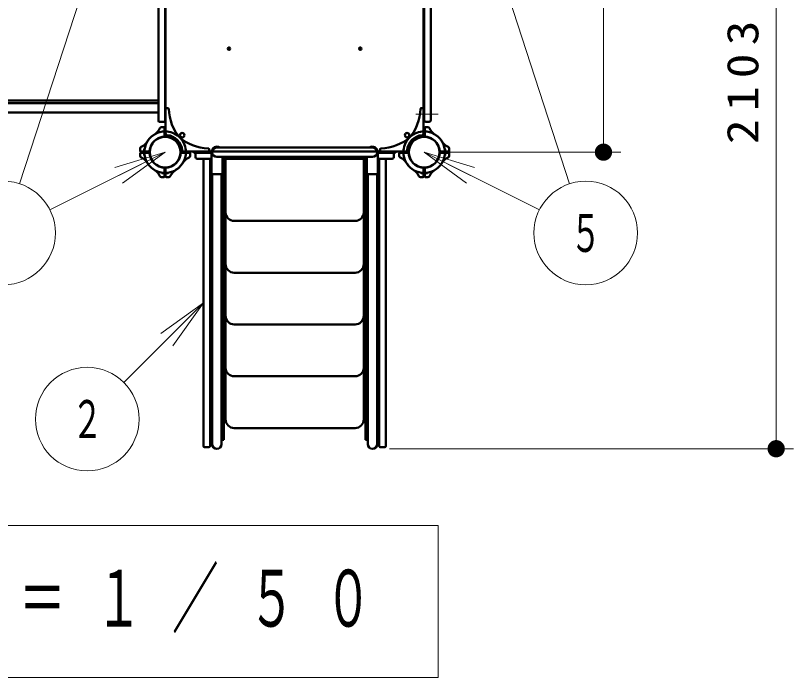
# Model space of a CAD drawing. Units: millimetres on the paper, scale 1:50. Extents: x -385 to 0, y 0 to 267.
# Drawn here: x -310.12 to -265.08, y 172.72 to 211.05 of the extents above; entities that cross this region are included whole.
import ezdxf
from ezdxf.enums import TextEntityAlignment as Align

# ---------------------------------------------------------------- set-up
doc = ezdxf.new("R2010")
doc.units = ezdxf.units.MM
doc.linetypes.add('USER2', pattern=[6, 3, -1, 1, -1])
doc.layers.add('LY_1', color=140, linetype='Continuous', lineweight=50)
doc.styles.add('ＭＳ ゴシック', font='')
doc.styles.get('ＭＳ ゴシック').set_extended_font_data('MS Gothic')

# ---------------------------------------------------------------- blocks, each defined once
blk = doc.blocks.new('filled_dot')
at = {"color": 0, "linetype": 'Continuous', "lineweight": -2, "const_width": 1.25}
blk.add_lwpolyline([(-0.625, 0, 1), (0.625, 0, 1)], format="xyb", close=True, dxfattribs=at)

msp = doc.modelspace()

# ---------------------------------------------------------------- linework, layer by layer
at = {"layer": 'LY_1', "color": 7, "lineweight": 13}
for p, q in [((-266.081, 228.03), (-266.081, 185.963)), ((-301.461, 227.139), (-309.884, 201.312)), ((-286.461, 227.139), (-278.038, 201.312)), ((-276.081, 227.139), (-276.081, 203.139)), ((-301.461, 203.139), (-308.131, 199.802)), ((-304.368, 202.244), (-301.461, 203.139)), ((-301.461, 203.139), (-304.144, 201.797)), ((-301.461, 203.139), (-303.92, 201.35)), ((-284.002, 201.35), (-286.461, 203.139)), ((-286.461, 203.139), (-283.554, 202.244)), ((-286.461, 203.139), (-283.778, 201.797)), ((-286.461, 203.139), (-279.791, 199.802)), ((-285.461, 203.139), (-275.081, 203.139)), ((-299.241, 194.407), (-303.849, 189.799)), ((-301.716, 192.639), (-299.241, 194.407)), ((-299.241, 194.407), (-301.362, 192.286)), ((-299.241, 194.407), (-301.009, 191.932)), ((-288.461, 185.963), (-265.081, 185.963)), ((-285.658, 181.515), (-333.458, 181.515)), ((-285.658, 172.715), (-285.658, 181.515)), ((-333.458, 172.715), (-285.658, 172.715))]:
    msp.add_line(p, q, dxfattribs=at)
at = {"layer": 'LY_1'}
for p, q in [((-301.841, 204.949), (-301.841, 225.329)), ((-301.461, 204.949), (-301.461, 225.329)), ((-286.461, 204.989), (-286.461, 225.289)), ((-286.081, 204.989), (-286.081, 225.289)), ((-301.431, 215.139), (-301.431, 204.232)), ((-286.491, 215.139), (-286.491, 204.232)), ((-352.42, 205.979), (-301.841, 205.979)), ((-351.62, 206.127), (-301.841, 206.127)), ((-352.42, 205.435), (-301.841, 205.435)), ((-301.431, 204.077), (-301.431, 205.648)), ((-301.389, 205.688), (-301.284, 205.683)), ((-286.533, 205.688), (-286.638, 205.683)), ((-286.491, 204.077), (-286.491, 205.648)), ((-301.781, 204.889), (-301.521, 204.889)), ((-301.532, 204.588), (-301.678, 204.583)), ((-301.491, 204.077), (-301.491, 204.548)), ((-286.431, 204.077), (-286.431, 204.548)), ((-286.39, 204.588), (-286.244, 204.583)), ((-286.181, 204.889), (-286.361, 204.889)), ((-302.91, 203.211), (-302.905, 203.356)), ((-302.398, 203.169), (-302.87, 203.169)), ((-302.644, 203.339), (-302.647, 203.339)), ((-300.524, 203.169), (-298.952, 203.169)), ((-293.961, 203.169), (-300.369, 203.169)), ((-299.801, 203.107), (-299.801, 203.171)), ((-298.731, 203.171), (-299.801, 203.171)), ((-298.912, 203.212), (-298.918, 203.316)), ((-293.961, 203.411), (-298.461, 203.411)), ((-293.961, 203.411), (-289.461, 203.411)), ((-293.961, 203.169), (-287.553, 203.169)), ((-289.191, 203.171), (-288.121, 203.171)), ((-289.01, 203.212), (-289.004, 203.316)), ((-287.398, 203.169), (-288.97, 203.169)), ((-288.121, 203.107), (-288.121, 203.171)), ((-285.524, 203.169), (-285.052, 203.169)), ((-285.278, 203.339), (-285.275, 203.339)), ((-285.012, 203.211), (-285.018, 203.356)), ((-302.91, 203.068), (-302.904, 202.911)), ((-302.398, 203.109), (-302.87, 203.109)), ((-302.644, 202.939), (-302.647, 202.939)), ((-300.524, 203.109), (-300.052, 203.109)), ((-300.012, 203.068), (-300.018, 202.923)), ((-298.731, 203.107), (-299.801, 203.107)), ((-299.711, 202.859), (-299.711, 203.039)), ((-299.611, 202.759), (-298.781, 202.759)), ((-299.241, 186.114), (-299.241, 202.699)), ((-298.861, 186.114), (-298.861, 202.759)), ((-298.861, 186.479), (-298.861, 202.759)), ((-298.781, 201.867), (-298.781, 203.107)), ((-293.961, 202.867), (-298.461, 202.867)), ((-298.141, 201.867), (-298.141, 202.867)), ((-298.141, 202.759), (-293.961, 202.759)), ((-298.061, 186.479), (-298.061, 202.759)), ((-297.961, 187.659), (-297.961, 202.759)), ((-293.961, 202.867), (-289.461, 202.867)), ((-289.781, 202.759), (-293.961, 202.759)), ((-289.961, 187.659), (-289.961, 202.759)), ((-289.861, 186.479), (-289.861, 202.759)), ((-289.781, 201.867), (-289.781, 202.867)), ((-289.191, 203.107), (-288.121, 203.107)), ((-289.141, 201.867), (-289.141, 203.107)), ((-288.311, 202.759), (-289.141, 202.759)), ((-289.061, 186.479), (-289.061, 202.759)), ((-289.061, 186.114), (-289.061, 202.759)), ((-288.681, 186.114), (-288.681, 202.699)), ((-288.211, 202.859), (-288.211, 203.039)), ((-287.91, 203.068), (-287.905, 202.923)), ((-287.398, 203.109), (-287.87, 203.109)), ((-285.524, 203.109), (-285.052, 203.109)), ((-285.278, 202.939), (-285.275, 202.939)), ((-285.012, 203.068), (-285.018, 202.911)), ((-301.661, 201.956), (-301.661, 201.953)), ((-301.491, 202.202), (-301.491, 201.731)), ((-301.431, 202.202), (-301.431, 201.731)), ((-301.261, 201.956), (-301.261, 201.953)), ((-298.141, 201.867), (-298.781, 201.867)), ((-298.733, 186.235), (-298.733, 201.867)), ((-298.189, 186.235), (-298.189, 201.867)), ((-289.781, 201.867), (-289.141, 201.867)), ((-289.733, 186.235), (-289.733, 201.867)), ((-289.189, 186.235), (-289.189, 201.867)), ((-286.661, 201.956), (-286.661, 201.953)), ((-286.491, 202.202), (-286.491, 201.731)), ((-286.431, 202.202), (-286.431, 201.731)), ((-286.261, 201.956), (-286.261, 201.953)), ((-301.532, 201.691), (-301.69, 201.696)), ((-301.39, 201.691), (-301.244, 201.696)), ((-286.532, 201.691), (-286.678, 201.696)), ((-286.39, 201.691), (-286.232, 201.696)), ((-293.961, 199.159), (-297.461, 199.159)), ((-293.961, 199.159), (-290.461, 199.159)), ((-293.961, 196.159), (-297.461, 196.159)), ((-293.961, 196.159), (-290.461, 196.159)), ((-293.961, 193.159), (-297.461, 193.159)), ((-293.961, 193.159), (-290.461, 193.159)), ((-293.961, 190.159), (-297.461, 190.159)), ((-293.961, 190.159), (-290.461, 190.159)), ((-293.961, 187.159), (-297.461, 187.159)), ((-293.961, 187.159), (-290.461, 187.159)), ((-298.733, 186.479), (-298.861, 186.479)), ((-298.061, 186.479), (-298.189, 186.479)), ((-289.861, 186.479), (-289.733, 186.479)), ((-289.189, 186.479), (-289.061, 186.479)), ((-298.921, 186.054), (-299.181, 186.054)), ((-289.001, 186.054), (-288.741, 186.054))]:
    msp.add_line(p, q, dxfattribs=at)
at = {"layer": 'LY_1', "color": 7, "linetype": 'USER2', "lineweight": 13}
for p, q in [((-286.948, 205.339), (-285.646, 205.339)), ((-286.063, 204.289), (-286.859, 204.289)), ((-286.063, 201.989), (-286.859, 201.989))]:
    msp.add_line(p, q, dxfattribs=at)
at = {"layer": 'LY_1'}
for centre, radius in [((-297.761, 209.139), 0.075), ((-290.161, 209.139), 0.075), ((-301.461, 203.139), 0.891), ((-300.471, 204.129), 0.13), ((-287.451, 204.129), 0.13), ((-286.461, 203.139), 0.891)]:
    msp.add_circle(centre, radius, dxfattribs=at)
at = {"layer": 'LY_1', "color": 7, "lineweight": 13}
for centre in [(-310.814, 198.46), (-277.108, 198.46), (-305.97, 187.678)]:
    msp.add_circle(centre, 3, dxfattribs=at)
at = {"layer": 'LY_1'}
for centre, radius, start, end in [((-301.391, 205.648), 0.04, 87, 180), ((-301.286, 205.643), 0.04, 1.0841, 87), ((-298.647, 205.693), 2.6, 181.0841, 222.2172), ((-289.275, 205.693), 2.6, 317.7828, 358.9158), ((-286.636, 205.643), 0.04, 93, 178.9159), ((-286.531, 205.648), 0.04, 0, 93), ((-301.781, 204.949), 0.06, 180, 270), ((-301.521, 204.949), 0.06, 270, 0), ((-286.361, 204.989), 0.1, 180, 270), ((-286.181, 204.989), 0.1, 270, 0), ((-302.65, 204.99), 1, 302.7272, 332.5412), ((-301.674, 204.483), 0.1, 92, 152.5412), ((-301.531, 204.548), 0.04, 0, 92), ((-286.391, 204.548), 0.04, 88, 180), ((-286.248, 204.483), 0.1, 27.4588, 88), ((-285.272, 204.99), 1, 207.4588, 237.2728), ((-301.461, 203.139), 1.2, 122.7272, 180), ((-301.461, 203.139), 1.2, 90, 147.2728), ((-301.461, 203.139), 0.9, 94.2707, 180), ((-301.461, 203.139), 0.9, 90, 175.7293), ((-301.531, 204.077), 0.04, 274.2707, 0), ((-301.461, 203.139), 1.2, 47.7828, 90), ((-301.461, 203.139), 0.9, 4.2707, 90), ((-301.331, 204.232), 0.1, 180, 263.2128), ((-301.391, 204.077), 0.04, 180, 265.7293), ((-301.461, 203.139), 0.9, 0, 85.7293), ((-301.461, 203.139), 1, 6.7872, 83.2128), ((-286.461, 203.139), 1, 96.7872, 173.2128), ((-286.461, 203.139), 0.9, 94.2707, 180), ((-286.461, 203.139), 0.9, 90, 175.7293), ((-286.461, 203.139), 1.2, 90, 132.2172), ((-286.591, 204.232), 0.1, 276.7872, 0), ((-286.531, 204.077), 0.04, 274.2707, 0), ((-286.461, 203.139), 1.2, 32.7272, 90), ((-286.461, 203.139), 0.9, 4.2707, 90), ((-286.391, 204.077), 0.04, 180, 265.7293), ((-286.461, 203.139), 0.9, 0, 85.7293), ((-286.461, 203.139), 1.2, 0, 57.2728), ((-303.312, 204.329), 1, 297.4588, 327.2728), ((-298.908, 205.954), 2.6, 227.7828, 268.9158), ((-301.461, 203.139), 1.2, 0, 42.2172), ((-289.014, 205.954), 2.6, 271.0842, 312.2172), ((-286.461, 203.139), 1.2, 137.7828, 180), ((-284.61, 204.329), 1, 212.7272, 242.5412), ((-302.87, 203.209), 0.04, 178, 270), ((-302.805, 203.353), 0.1, 117.4588, 178), ((-302.805, 203.353), 0.1, 117.4588, 178), ((-301.461, 203.139), 1.22, 171.3731, 180), ((-301.461, 203.139), 1.22, 180, 188.6269), ((-302.647, 203.319), 0.02, 90, 171.3731), ((-301.461, 203.139), 1.2, 180, 237.2728), ((-302.398, 203.209), 0.04, 270, 355.7293), ((-301.461, 203.139), 0.9, 180, 265.7293), ((-301.461, 203.139), 0.9, 274.2707, 0), ((-301.461, 203.139), 1.2, 302.7272, 0), ((-300.524, 203.209), 0.04, 184.2707, 270), ((-300.369, 203.269), 0.1, 186.7872, 270), ((-298.958, 203.314), 0.04, 3, 88.9159), ((-298.952, 203.209), 0.04, 270, 3), ((-298.461, 203.139), 0.32, 58.2117, 174.2608), ((-298.461, 203.139), 0.272, 90, 270), ((-289.461, 203.139), 0.32, 5.7392, 121.7883), ((-289.461, 203.139), 0.272, 270, 90), ((-288.97, 203.209), 0.04, 177, 270), ((-288.964, 203.314), 0.04, 91.0841, 177), ((-286.461, 203.139), 1.2, 180, 237.2728), ((-287.553, 203.269), 0.1, 270, 353.2128), ((-287.398, 203.209), 0.04, 270, 355.7293), ((-286.461, 203.139), 0.9, 180, 265.7293), ((-286.461, 203.139), 0.9, 274.2707, 0), ((-286.461, 203.139), 1.2, 302.7272, 0), ((-285.524, 203.209), 0.04, 184.2707, 270), ((-285.275, 203.319), 0.02, 8.6269, 90), ((-286.461, 203.139), 1.22, 0, 8.6269), ((-286.461, 203.139), 1.22, 351.3731, 0), ((-285.117, 203.353), 0.1, 2, 62.5412), ((-285.117, 203.353), 0.1, 2, 62.5412), ((-285.052, 203.209), 0.04, 270, 2), ((-302.87, 203.069), 0.04, 90, 182), ((-302.805, 202.926), 0.1, 182, 242.5412), ((-303.312, 201.95), 1, 32.7272, 62.5412), ((-302.647, 202.959), 0.02, 188.6269, 270), ((-302.398, 203.069), 0.04, 4.2707, 90), ((-301.461, 203.139), 0.9, 184.2707, 270), ((-301.461, 203.139), 0.9, 270, 355.7293), ((-300.524, 203.069), 0.04, 90, 175.7293), ((-299.61, 201.95), 1, 117.4588, 147.2728), ((-300.117, 202.926), 0.1, 297.4588, 358), ((-300.052, 203.069), 0.04, 358, 90), ((-299.611, 203.039), 0.1, 137.1564, 180), ((-299.611, 202.859), 0.1, 180, 270), ((-288.311, 202.859), 0.1, 270, 0), ((-288.311, 203.039), 0.1, 0, 42.8436), ((-287.87, 203.069), 0.04, 90, 182), ((-287.805, 202.926), 0.1, 182, 242.5412), ((-288.312, 201.95), 1, 32.7272, 62.5412), ((-287.398, 203.069), 0.04, 4.2707, 90), ((-286.461, 203.139), 0.9, 184.2707, 270), ((-286.461, 203.139), 0.9, 270, 355.7293), ((-285.524, 203.069), 0.04, 90, 175.7293), ((-284.61, 201.95), 1, 117.4588, 147.2728), ((-285.275, 202.959), 0.02, 270, 351.3731), ((-285.117, 202.926), 0.1, 297.4588, 358), ((-285.052, 203.069), 0.04, 358, 90), ((-301.461, 203.139), 1.2, 212.7272, 270), ((-301.531, 202.202), 0.04, 0, 85.7293), ((-301.461, 203.139), 1.2, 270, 327.2728), ((-301.391, 202.202), 0.04, 94.2707, 180), ((-286.461, 203.139), 1.2, 212.7272, 270), ((-286.531, 202.202), 0.04, 0, 85.7293), ((-286.461, 203.139), 1.2, 270, 327.2728), ((-286.391, 202.202), 0.04, 94.2707, 180), ((-302.65, 201.289), 1, 27.4588, 57.2728), ((-301.641, 201.953), 0.02, 180, 261.3731), ((-301.461, 203.139), 1.22, 261.3731, 270), ((-301.461, 203.139), 1.22, 270, 278.6269), ((-301.281, 201.953), 0.02, 278.6269, 0), ((-300.272, 201.289), 1, 122.7272, 152.5412), ((-287.65, 201.289), 1, 27.4588, 57.2728), ((-286.641, 201.953), 0.02, 180, 261.3731), ((-286.461, 203.139), 1.22, 261.3731, 270), ((-286.461, 203.139), 1.22, 270, 278.6269), ((-286.281, 201.953), 0.02, 278.6269, 0), ((-285.272, 201.289), 1, 122.7272, 152.5412), ((-301.674, 201.796), 0.1, 207.4588, 268), ((-301.531, 201.731), 0.04, 268, 0), ((-301.391, 201.731), 0.04, 180, 272), ((-301.248, 201.796), 0.1, 272, 332.5412), ((-301.248, 201.796), 0.1, 272, 332.5412), ((-286.674, 201.796), 0.1, 207.4588, 268), ((-286.674, 201.796), 0.1, 207.4588, 268), ((-286.531, 201.731), 0.04, 268, 0), ((-286.391, 201.731), 0.04, 180, 272), ((-286.248, 201.796), 0.1, 272, 332.5412), ((-297.461, 199.659), 0.5, 180, 270), ((-290.461, 199.659), 0.5, 270, 0), ((-297.461, 196.659), 0.5, 180, 270), ((-290.461, 196.659), 0.5, 270, 0), ((-297.461, 193.659), 0.5, 180, 270), ((-290.461, 193.659), 0.5, 270, 0), ((-297.461, 190.659), 0.5, 180, 270), ((-290.461, 190.659), 0.5, 270, 0), ((-297.461, 187.659), 0.5, 180, 270), ((-290.461, 187.659), 0.5, 270, 0), ((-299.181, 186.114), 0.06, 180, 270), ((-298.921, 186.114), 0.06, 270, 0), ((-298.461, 186.235), 0.272, 180, 0), ((-289.461, 186.235), 0.272, 180, 0), ((-289.001, 186.114), 0.06, 180, 270), ((-288.741, 186.114), 0.06, 270, 0)]:
    msp.add_arc(centre, radius, start, end, dxfattribs=at)

# ---------------------------------------------------------------- block references
at = {"layer": 'LY_1', "color": 7, "lineweight": 13, "xscale": 0.4, "yscale": 0.4, "rotation": 90}
for p in [(-276.081, 203.139), (-266.081, 185.963)]:
    msp.add_blockref('filled_dot', p, dxfattribs=at)

# ---------------------------------------------------------------- texts
at = {"layer": 'LY_1', "color": 7, "style": 'ＭＳ ゴシック', "width": 0.6}
for s, p in [('５', (-277.108, 198.46)), ('２', (-305.97, 187.678))]:
    msp.add_text(s, height=2.199, dxfattribs=at).set_placement(p, align=Align.MIDDLE_CENTER)
at = {"layer": 'LY_1', "color": 7, "insert": (-267.081, 207.42), "char_height": 1.833, "attachment_point": 8, "rotation": 90, "style": 'ＭＳ ゴシック'}
msp.add_mtext('\\T1.33;\\W1.15;2103', dxfattribs=at)
at = {"layer": 'LY_1', "color": 7, "insert": (-332.058, 177.115), "char_height": 3.299, "attachment_point": 4, "style": 'ＭＳ ゴシック'}
msp.add_mtext('\\T1.64;\\W0.6;平面図\u3000Ｓ＝１／５０', dxfattribs=at)

doc.saveas('drawing.dxf')
